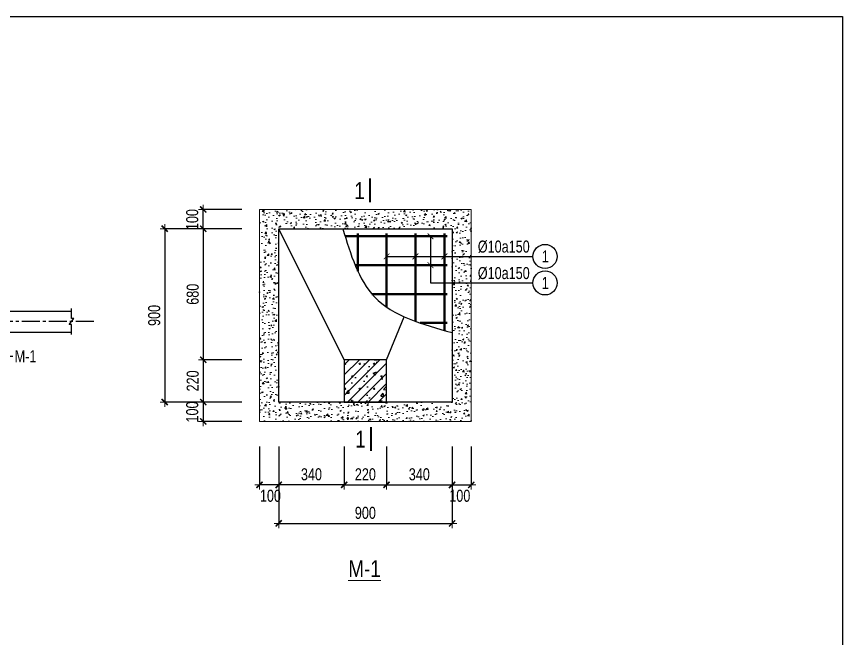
# Model space of a CAD drawing. Header units: millimetres. Extents: x 354914 to 384342, y 22525 to 116384.
# Drawn here: x 371620 to 380197, y 83955 to 90413 of the extents above; entities that cross this region are included whole.
import ezdxf
from ezdxf import colors
from ezdxf.entities.mleader import LeaderData, LeaderLine
from ezdxf.enums import TextEntityAlignment as Align
from ezdxf.math import Vec2, Vec3

# ---------------------------------------------------------------- set-up
doc = ezdxf.new("R2010")
doc.units = ezdxf.units.MM
doc.header["$LTSCALE"] = 250
doc.header["$MEASUREMENT"] = 0
doc.header["$PDMODE"] = 34
doc.header["$PDSIZE"] = 100
doc.linetypes.add('CENTER2', pattern=[1.125, 0.75, -0.125, 0.125, -0.125])
doc.layers.get('0').update_dxf_attribs({"lineweight": 20})
doc.layers.get('DEFPOINTS').update_dxf_attribs({"color": 6, "lineweight": 20})
for name, color, linetype in [('1', 1, 'Continuous'), ('CDC_01_AXIS', 160, 'CENTER2'), ('KCS_CHI', 1, 'Continuous'), ('KCS_COLUMN', 4, 'Continuous'), ('KCS_DIM', 1, 'Continuous'), ('KCS_HATCH_COL', 8, 'Continuous'), ('KCS_TEXT', 2, 'Continuous'), ('KCS_TEXT_TK', 2, 'Continuous')]:
    doc.layers.add(name, color=color, linetype=linetype)
for name, color, linetype, lineweight in [('CDC.02.DIM', 1, 'Continuous', 18), ('CDC.03.BORDER', 3, 'Continuous', 25), ('CDC.05.STEEL', 4, 'Continuous', 50), ('CDC.06.TEXT', 2, 'Continuous', 18), ('CDC.10.HATCH', 251, 'Continuous', 9), ('CDC.11.NOTE', 8, 'Continuous', 18)]:
    doc.layers.add(name, color=color, linetype=linetype, lineweight=lineweight)
doc.styles.add('1', font='arial.ttf', dxfattribs={"width": 0.75})
doc.styles.add('KCS_BIGTEXT', font='arial.ttf', dxfattribs={"width": 0.75})
doc.styles.add('KCS_SMTEXT', font='arial.ttf', dxfattribs={"width": 0.7})
doc.styles.add('SMTEXT', font='arial.ttf', dxfattribs={"width": 0.75})
doc.dimstyles.new('50X2', dxfattribs={"dimscale": 50, "dimtxt": 2.5, "dimasz": 0.008, "dimexe": 0, "dimexo": 0, "dimgap": 0.9, "dimtad": 1, "dimdec": 0, "dimlfac": 0.5, "dimzin": 13, "dimdsep": 46, "dimtxsty": '1', "dimblk1": 'CHEO', "dimblk2": 'CHEO', "dimsah": 1, "dimcen": 0, "dimclrd": 256, "dimclre": 256, "dimclrt": 3, "dimadec": 0, "dimazin": 0, "dimtfac": 1, "dimtdec": 0, "dimtix": 1, "dimtmove": 2, "dimatfit": 3, "dimldrblk": 'CHEO', "dimfxl": 8, "dimfxlon": 1, "dimtolj": 1, "dimtzin": 13, "dimarcsym": 0})
doc.dimstyles.new('KCS_DIM25', dxfattribs={"dimscale": 25, "dimtxt": 2.5, "dimasz": 1.6, "dimexe": 1.2, "dimexo": 0, "dimgap": 1, "dimtad": 1, "dimdec": 0, "dimzin": 0, "dimdsep": 46, "dimtxsty": 'KCS_SMTEXT', "dimblk": 'ARCHTICK', "dimcen": 0, "dimdle": 1, "dimclrd": 256, "dimclre": 256, "dimclrt": 2, "dimadec": 0, "dimazin": 0, "dimtfac": 1, "dimtdec": 0, "dimtix": 1, "dimtmove": 2, "dimatfit": 3, "dimfxl": 1, "dimtolj": 1, "dimtzin": 0, "dimarcsym": 0})

# ---------------------------------------------------------------- blocks, each defined once
blk = doc.blocks.new('CHEO')
at = {"layer": 'CDC.02.DIM'}
for points in [[(-121, 0), (121, 0)], [(0, 121), (0, -121)]]:
    blk.add_lwpolyline(points, dxfattribs=at)
at = {"layer": 'CDC.02.DIM', "const_width": 40}
blk.add_lwpolyline([(80, 80), (-80, -81)], dxfattribs=at)
blk = doc.blocks.new('*D21')
at = {"layer": 'CDC.02.DIM', "lineweight": -2, "ltscale": 2, "transparency": 16777216}
for p, q in [((373558.7, 88209.3), (373158.7, 88209.3)), ((373158.7, 88208.9), (373158.7, 86409.7)), ((373558.7, 86409.3), (373158.7, 86409.3))]:
    blk.add_line(p, q, dxfattribs=at)
at = {"layer": 'DEFPOINTS', "color": 0, "ltscale": 2, "transparency": 16777216}
for p in [(374242.5, 88209.3), (373158.7, 86409.3), (374242.5, 86409.3)]:
    blk.add_point(p, dxfattribs=at)
at = {"layer": 'CDC.02.DIM', "lineweight": -2, "ltscale": 2, "transparency": 16777216, "xscale": 0.4, "yscale": 0.4, "zscale": 0.4}
for p, rotation in [((373158.7, 88209.3), 90), ((373158.7, 86409.3), 270)]:
    blk.add_blockref('CHEO', p, dxfattribs=dict(at, rotation=rotation))
at = {"layer": 'CDC.02.DIM', "color": 3, "ltscale": 2, "transparency": 16777216, "insert": (373049.9, 87309.3), "char_height": 125, "attachment_point": 5, "rotation": 90, "style": '1'}
blk.add_mtext('\\A1;900', dxfattribs=at)
blk = doc.blocks.new('*D22')
at = {"layer": 'CDC.02.DIM', "lineweight": -2, "ltscale": 2, "transparency": 16777216}
for p, q in [((374342.5, 85549.8), (374342.5, 85149.8)), ((376142.5, 85549.8), (376142.5, 85149.8)), ((374342.9, 85149.8), (376142.1, 85149.8))]:
    blk.add_line(p, q, dxfattribs=at)
at = {"layer": 'DEFPOINTS', "color": 0, "ltscale": 2, "transparency": 16777216}
for p in [(374342.5, 86409.3), (376142.5, 86409.3), (376142.5, 85149.8)]:
    blk.add_point(p, dxfattribs=at)
at = {"layer": 'CDC.02.DIM', "lineweight": -2, "ltscale": 2, "transparency": 16777216, "xscale": 0.4, "yscale": 0.4, "zscale": 0.4, "rotation": 180}
blk.add_blockref('CHEO', (374342.5, 85149.8), dxfattribs=at)
at = {"layer": 'CDC.02.DIM', "lineweight": -2, "ltscale": 2, "transparency": 16777216, "xscale": 0.4, "yscale": 0.4, "zscale": 0.4}
blk.add_blockref('CHEO', (376142.5, 85149.8), dxfattribs=at)
at = {"layer": 'CDC.02.DIM', "color": 3, "ltscale": 2, "transparency": 16777216, "insert": (375242.5, 85258.6), "char_height": 125, "attachment_point": 5, "style": '1'}
blk.add_mtext('\\A1;900', dxfattribs=at)
blk = doc.blocks.new('*D23')
at = {"layer": 'CDC.02.DIM', "lineweight": -2, "ltscale": 2, "transparency": 16777216}
for p, q in [((373958.7, 88409.3), (373558.7, 88409.3)), ((373558.7, 88209.7), (373558.7, 88408.9)), ((373958.7, 88209.3), (373558.7, 88209.3))]:
    blk.add_line(p, q, dxfattribs=at)
at = {"layer": 'DEFPOINTS', "color": 0, "ltscale": 2, "transparency": 16777216}
for p in [(373558.7, 88409.3), (374142.5, 88409.3), (374242.5, 88209.3)]:
    blk.add_point(p, dxfattribs=at)
at = {"layer": 'CDC.02.DIM', "lineweight": -2, "ltscale": 2, "transparency": 16777216, "xscale": 0.4, "yscale": 0.4, "zscale": 0.4}
for p, rotation in [((373558.7, 88409.3), 90), ((373558.7, 88209.3), 270)]:
    blk.add_blockref('CHEO', p, dxfattribs=dict(at, rotation=rotation))
at = {"layer": 'CDC.02.DIM', "color": 3, "ltscale": 2, "transparency": 16777216, "insert": (373444.9, 88304.6), "char_height": 125, "attachment_point": 5, "rotation": 90, "style": '1'}
blk.add_mtext('\\A1;100', dxfattribs=at)
blk = doc.blocks.new('*D24')
at = {"layer": 'CDC.02.DIM', "lineweight": -2, "ltscale": 2, "transparency": 16777216}
for p, q in [((373958.7, 86409.3), (373558.7, 86409.3)), ((373558.7, 86408.9), (373558.7, 86209.7)), ((373958.7, 86209.3), (373558.7, 86209.3))]:
    blk.add_line(p, q, dxfattribs=at)
at = {"layer": 'DEFPOINTS', "color": 0, "ltscale": 2, "transparency": 16777216}
for p in [(374242.5, 86409.3), (373558.7, 86209.3), (374142.5, 86209.3)]:
    blk.add_point(p, dxfattribs=at)
at = {"layer": 'CDC.02.DIM', "lineweight": -2, "ltscale": 2, "transparency": 16777216, "xscale": 0.4, "yscale": 0.4, "zscale": 0.4}
for p, rotation in [((373558.7, 86409.3), 90), ((373558.7, 86209.3), 270)]:
    blk.add_blockref('CHEO', p, dxfattribs=dict(at, rotation=rotation))
at = {"layer": 'CDC.02.DIM', "color": 3, "ltscale": 2, "transparency": 16777216, "insert": (373444.9, 86306.7), "char_height": 125, "attachment_point": 5, "rotation": 90, "style": '1'}
blk.add_mtext('\\A1;100', dxfattribs=at)
blk = doc.blocks.new('*D25')
at = {"layer": 'CDC.02.DIM', "lineweight": -2, "ltscale": 2, "transparency": 16777216}
for p, q in [((374342.5, 85949.8), (374342.5, 85549.8)), ((375022.5, 85949.8), (375022.5, 85549.8)), ((375022.1, 85549.8), (374342.9, 85549.8))]:
    blk.add_line(p, q, dxfattribs=at)
at = {"layer": 'DEFPOINTS', "color": 0, "ltscale": 2, "transparency": 16777216}
for p in [(374342.5, 86409.3), (375022.5, 86409.3), (374342.5, 85549.8)]:
    blk.add_point(p, dxfattribs=at)
at = {"layer": 'CDC.02.DIM', "lineweight": -2, "ltscale": 2, "transparency": 16777216, "xscale": 0.4, "yscale": 0.4, "zscale": 0.4, "rotation": 180}
blk.add_blockref('CHEO', (374342.5, 85549.8), dxfattribs=at)
at = {"layer": 'CDC.02.DIM', "lineweight": -2, "ltscale": 2, "transparency": 16777216, "xscale": 0.4, "yscale": 0.4, "zscale": 0.4}
blk.add_blockref('CHEO', (375022.5, 85549.8), dxfattribs=at)
at = {"layer": 'CDC.02.DIM', "color": 3, "ltscale": 2, "transparency": 16777216, "insert": (374682.5, 85658.7), "char_height": 125, "attachment_point": 5, "style": '1'}
blk.add_mtext('\\A1;340', dxfattribs=at)
blk = doc.blocks.new('*D26')
at = {"layer": 'CDC.02.DIM', "lineweight": -2, "ltscale": 2, "transparency": 16777216}
for p, q in [((375022.5, 85949.8), (375022.5, 85549.8)), ((375462.5, 85949.8), (375462.5, 85549.8)), ((375022.9, 85549.8), (375462.1, 85549.8))]:
    blk.add_line(p, q, dxfattribs=at)
at = {"layer": 'DEFPOINTS', "color": 0, "ltscale": 2, "transparency": 16777216}
for p in [(375022.5, 86409.3), (375462.5, 86409.3), (375462.5, 85549.8)]:
    blk.add_point(p, dxfattribs=at)
at = {"layer": 'CDC.02.DIM', "lineweight": -2, "ltscale": 2, "transparency": 16777216, "xscale": 0.4, "yscale": 0.4, "zscale": 0.4, "rotation": 180}
blk.add_blockref('CHEO', (375022.5, 85549.8), dxfattribs=at)
at = {"layer": 'CDC.02.DIM', "lineweight": -2, "ltscale": 2, "transparency": 16777216, "xscale": 0.4, "yscale": 0.4, "zscale": 0.4}
blk.add_blockref('CHEO', (375462.5, 85549.8), dxfattribs=at)
at = {"layer": 'CDC.02.DIM', "color": 3, "ltscale": 2, "transparency": 16777216, "insert": (375242.5, 85658.6), "char_height": 125, "attachment_point": 5, "style": '1'}
blk.add_mtext('\\A1;220', dxfattribs=at)
blk = doc.blocks.new('*D27')
at = {"layer": 'CDC.02.DIM', "lineweight": -2, "ltscale": 2, "transparency": 16777216}
for p, q in [((375462.5, 85949.8), (375462.5, 85549.8)), ((376142.5, 85949.8), (376142.5, 85549.8)), ((375462.9, 85549.8), (376142.1, 85549.8))]:
    blk.add_line(p, q, dxfattribs=at)
at = {"layer": 'DEFPOINTS', "color": 0, "ltscale": 2, "transparency": 16777216}
for p in [(375462.5, 86409.3), (376142.5, 86409.3), (376142.5, 85549.8)]:
    blk.add_point(p, dxfattribs=at)
at = {"layer": 'CDC.02.DIM', "lineweight": -2, "ltscale": 2, "transparency": 16777216, "xscale": 0.4, "yscale": 0.4, "zscale": 0.4, "rotation": 180}
blk.add_blockref('CHEO', (375462.5, 85549.8), dxfattribs=at)
at = {"layer": 'CDC.02.DIM', "lineweight": -2, "ltscale": 2, "transparency": 16777216, "xscale": 0.4, "yscale": 0.4, "zscale": 0.4}
blk.add_blockref('CHEO', (376142.5, 85549.8), dxfattribs=at)
at = {"layer": 'CDC.02.DIM', "color": 3, "ltscale": 2, "transparency": 16777216, "insert": (375802.5, 85658.7), "char_height": 125, "attachment_point": 5, "style": '1'}
blk.add_mtext('\\A1;340', dxfattribs=at)
blk = doc.blocks.new('*D28')
at = {"layer": 'CDC.02.DIM', "lineweight": -2, "ltscale": 2, "transparency": 16777216}
for p, q in [((373958.7, 88209.3), (373558.7, 88209.3)), ((373558.7, 88208.9), (373558.7, 86849.7)), ((373958.7, 86849.3), (373558.7, 86849.3))]:
    blk.add_line(p, q, dxfattribs=at)
at = {"layer": 'DEFPOINTS', "color": 0, "ltscale": 2, "transparency": 16777216}
for p in [(374242.5, 88209.3), (373558.7, 86849.3), (375022.5, 86849.3)]:
    blk.add_point(p, dxfattribs=at)
at = {"layer": 'CDC.02.DIM', "lineweight": -2, "ltscale": 2, "transparency": 16777216, "xscale": 0.4, "yscale": 0.4, "zscale": 0.4}
for p, rotation in [((373558.7, 88209.3), 90), ((373558.7, 86849.3), 270)]:
    blk.add_blockref('CHEO', p, dxfattribs=dict(at, rotation=rotation))
at = {"layer": 'CDC.02.DIM', "color": 3, "ltscale": 2, "transparency": 16777216, "insert": (373449.9, 87529.3), "char_height": 125, "attachment_point": 5, "rotation": 90, "style": '1'}
blk.add_mtext('\\A1;680', dxfattribs=at)
blk = doc.blocks.new('*D29')
at = {"layer": 'CDC.02.DIM', "lineweight": -2, "ltscale": 2, "transparency": 16777216}
for p, q in [((373958.7, 86849.3), (373558.7, 86849.3)), ((373558.7, 86848.9), (373558.7, 86409.7)), ((373958.7, 86409.3), (373558.7, 86409.3))]:
    blk.add_line(p, q, dxfattribs=at)
at = {"layer": 'DEFPOINTS', "color": 0, "ltscale": 2, "transparency": 16777216}
for p in [(375022.5, 86849.3), (373558.7, 86409.3), (374342.5, 86409.3)]:
    blk.add_point(p, dxfattribs=at)
at = {"layer": 'CDC.02.DIM', "lineweight": -2, "ltscale": 2, "transparency": 16777216, "xscale": 0.4, "yscale": 0.4, "zscale": 0.4}
for p, rotation in [((373558.7, 86849.3), 90), ((373558.7, 86409.3), 270)]:
    blk.add_blockref('CHEO', p, dxfattribs=dict(at, rotation=rotation))
at = {"layer": 'CDC.02.DIM', "color": 3, "ltscale": 2, "transparency": 16777216, "insert": (373449.9, 86629.3), "char_height": 125, "attachment_point": 5, "rotation": 90, "style": '1'}
blk.add_mtext('\\A1;220', dxfattribs=at)
blk = doc.blocks.new('*D30')
at = {"layer": 'CDC.02.DIM', "lineweight": -2, "ltscale": 2, "transparency": 16777216}
for p, q in [((374142.5, 85949.8), (374142.5, 85549.8)), ((374342.5, 85949.8), (374342.5, 85549.8)), ((374342.1, 85549.8), (374142.9, 85549.8))]:
    blk.add_line(p, q, dxfattribs=at)
at = {"layer": 'DEFPOINTS', "color": 0, "ltscale": 2, "transparency": 16777216}
for p in [(374342.5, 86409.3), (374142.5, 86209.3), (374142.5, 85549.8)]:
    blk.add_point(p, dxfattribs=at)
at = {"layer": 'CDC.02.DIM', "lineweight": -2, "ltscale": 2, "transparency": 16777216, "xscale": 0.4, "yscale": 0.4, "zscale": 0.4, "rotation": 180}
blk.add_blockref('CHEO', (374142.5, 85549.8), dxfattribs=at)
at = {"layer": 'CDC.02.DIM', "lineweight": -2, "ltscale": 2, "transparency": 16777216, "xscale": 0.4, "yscale": 0.4, "zscale": 0.4}
blk.add_blockref('CHEO', (374342.5, 85549.8), dxfattribs=at)
at = {"layer": 'CDC.02.DIM', "color": 3, "ltscale": 2, "transparency": 16777216, "insert": (374256.5, 85436), "char_height": 125, "attachment_point": 5, "style": '1'}
blk.add_mtext('\\A1;100', dxfattribs=at)
blk = doc.blocks.new('*D31')
at = {"layer": 'CDC.02.DIM', "lineweight": -2, "ltscale": 2, "transparency": 16777216}
for p, q in [((376142.5, 85949.8), (376142.5, 85549.8)), ((376342.5, 85949.8), (376342.5, 85549.8)), ((376142.9, 85549.8), (376342.1, 85549.8))]:
    blk.add_line(p, q, dxfattribs=at)
at = {"layer": 'DEFPOINTS', "color": 0, "ltscale": 2, "transparency": 16777216}
for p in [(376142.5, 86409.3), (376342.5, 86209.3), (376342.5, 85549.8)]:
    blk.add_point(p, dxfattribs=at)
at = {"layer": 'CDC.02.DIM', "lineweight": -2, "ltscale": 2, "transparency": 16777216, "xscale": 0.4, "yscale": 0.4, "zscale": 0.4, "rotation": 180}
blk.add_blockref('CHEO', (376142.5, 85549.8), dxfattribs=at)
at = {"layer": 'CDC.02.DIM', "lineweight": -2, "ltscale": 2, "transparency": 16777216, "xscale": 0.4, "yscale": 0.4, "zscale": 0.4}
blk.add_blockref('CHEO', (376342.5, 85549.8), dxfattribs=at)
at = {"layer": 'CDC.02.DIM', "color": 3, "ltscale": 2, "transparency": 16777216, "insert": (376223.2, 85436), "char_height": 125, "attachment_point": 5, "style": '1'}
blk.add_mtext('\\A1;100', dxfattribs=at)
blk = doc.blocks.new('_ArchTick')
at = {"color": 0, "linetype": 'ByBlock', "const_width": 0.15}
blk.add_lwpolyline([(-0.5, -0.5), (0.5, 0.5)], dxfattribs=at)

msp = doc.modelspace()

# ---------------------------------------------------------------- hatches: boundary and pattern name
at = {"layer": 'CDC.10.HATCH', "ltscale": 2}
h = msp.add_hatch(dxfattribs=at)
h.set_pattern_fill('BTLOT', color=256, scale=20, style=0, pattern_type=2)
h.set_pattern_definition([(50, (95917.5, 172237.56), (143.452037, -12.550427), [15, -165]), (355, (95917.5, 172237.56), (-27.75027, 150.43843), [12, -132]), (100.451444, (95929.46, 172236.51), (115.70177, 137.888), [12.74804, -140.22842]), (46.1842, (95917.5, 172277.56), (213.44827, -33.10386), [22.5, -247.5]), (96.635635, (95935.3, 172274.8), (186.93239, 194.82372), [19.12207, -210.34275]), (351.18416, (95917.5, 172277.56), (186.93239, 194.82372), [18, -198]), (21, (95937.5, 172267.56), (119.38141, -80.52378), [15, -165]), (326, (95937.5, 172267.56), (48.66307, 145.03001), [12, -132]), (71.451445, (95947.45, 172260.85), (168.044475, 64.50623), [12.74804, -140.22842]), (37.5, (95917.503, 172237.56), (2.431971, 66.578771), [0, -130.4, 0, -134, 0, -132.5]), (7.5, (95917.5, 172237.56), (52.613907, 78.882342), [0, -76.4, 0, -127.4, 0, -50.5]), (327.5, (95872.903, 172237.56), (106.764487, -4.510974), [0, -50, 0, -156, 0, -207]), (317.5, (95852.9, 172237.56), (116.637234, 20.020996), [0, -65, 0, -103.6, 0, -147])])
h.paths.add_polyline_path([(376342.5, 88409.3), (374142.5, 88409.3), (374142.5, 86209.3), (376342.5, 86209.3)])
h.paths.add_polyline_path([(376142.5, 88209.3), (374342.5, 88209.3), (374342.5, 86409.3), (376142.5, 86409.3)], flags=16)
at = {"layer": 'KCS_HATCH_COL', "ltscale": 2}
h = msp.add_hatch(dxfattribs=at)
h.set_pattern_fill('BETONG', color=256, scale=50, style=0, pattern_type=2)
h.set_pattern_definition([(0, (303555.96, 141231.34), (0, 259.8076), [6.25, -143.75]), (0, (303555.96, 141242.16), (0, 259.8076), [6.25, -143.75]), (120, (303555.96, 141231.34), (-225, -129.9038), [6.25, -143.75]), (120, (303565.33, 141236.75), (-225, -129.9038), [6.25, -143.75]), (0, (303630.96, 141361.24), (0, 259.8076), [6.25, -143.75]), (0, (303630.96, 141372.07), (0, 259.8076), [6.25, -143.75]), (120, (303630.96, 141361.24), (-225, -129.9038), [6.25, -143.75]), (120, (303640.33, 141366.66), (-225, -129.9038), [6.25, -143.75]), (60, (303562.2, 141231.34), (-225, 129.9038), [6.25, -143.75]), (60, (303552.83, 141236.75), (-225, 129.9038), [6.25, -143.75]), (60, (303637.2, 141101.44), (-225, 129.9038), [6.25, -143.75]), (60, (303627.83, 141106.85), (-225, 129.9038), [6.25, -143.75]), (45, (303555.96, 141231.34), (-53.03301, 53.03301), []), (50, (303555.96, 141231.34), (358.6301, -31.3761), [37.5, -412.5]), (355, (303555.96, 141231.34), (-69.3757, 376.096), [30, -330]), (100.4514, (303585.84, 141228.72), (289.2547, 344.7198), [31.8701, -350.571]), (46.1842, (303555.96, 141331.34), (533.6205, -82.7595), [56.25, -618.75]), (96.6356, (303600.4, 141324.44), (467.3314, 487.059), [47.805, -525.8565]), (351.1842, (303555.96, 141331.34), (467.331, 487.0593), [45, -495]), (21, (303605.96, 141306.34), (298.4535, -201.3094), [37.5, -412.5]), (326, (303605.96, 141306.34), (121.6577, 362.575), [30, -330]), (71.4514, (303630.83, 141289.56), (420.1113, 161.2652), [31.8701, -350.571]), (37.5, (303555.96, 141231.34), (6.07993, 166.44693), [0, -326, 0, -335, 0, -331.25]), (7.5, (303555.96, 141231.34), (131.53477, 197.20586), [0, -191, 0, -318.5, 0, -126.25]), (327.5, (303444.46, 141231.34), (266.91122, -11.27744), [0, -125, 0, -390, 0, -517.5]), (317.5, (303394.46, 141231.34), (291.5931, 50.0525), [0, -162.5, 0, -259, 0, -367.5])])
h.paths.add_polyline_path([(375022.5, 86849.3), (375462.5, 86849.3), (375462.5, 86409.3), (375022.5, 86409.3)])

# ---------------------------------------------------------------- linework, layer by layer
at = {"color": 0, "linetype": 'ByBlock', "ltscale": 2, "const_width": 20.2}
for points in [[(375290.9, 88732.4), (375290.9, 88482.4)], [(375300.9, 86150.8), (375300.9, 85900.8)]]:
    msp.add_lwpolyline(points, dxfattribs=at)
at = {"layer": '1'}
msp.add_lwpolyline([(354913.8, 90413.1), (380197, 90413.1), (380197, 75667.8), (354913.8, 75667.8)], close=True, dxfattribs=at)
at = {"layer": 'CDC.03.BORDER', "ltscale": 2}
for p, q in [((374342.5, 88209.3), (376142.5, 88209.3)), ((374342.5, 86409.3), (374342.5, 88209.3)), ((375022.5, 86849.3), (374342.5, 88209.3)), ((376142.5, 88209.3), (376142.5, 86409.3)), ((371082.1, 87355.2), (372191.6, 87355.2)), ((375462.5, 86849.3), (375645.3, 87295.4)), ((371082.1, 87135.2), (372191.6, 87135.2)), ((376142.5, 86409.3), (374342.5, 86409.3))]:
    msp.add_line(p, q, dxfattribs=at)
msp.add_spline([(375009, 88209.3), (375337.1, 87501.9), (376142.5, 87131.2)], degree=3, dxfattribs=at)
at = {"layer": 'CDC.05.STEEL', "ltscale": 2}
for p, q in [((375032.7, 88130.8), (376092.5, 88130.8)), ((375162.5, 88160.8), (375162.5, 87770.2)), ((375462.5, 88160.8), (375462.5, 87396.3)), ((375762.5, 88160.8), (375762.5, 87247.7)), ((376062.5, 88160.8), (376062.5, 87153.4)), ((375136.1, 87830.8), (376092.5, 87830.8)), ((375311, 87530.8), (376092.5, 87530.8)), ((375809.9, 87230.8), (376092.5, 87230.8))]:
    msp.add_line(p, q, dxfattribs=at)
at = {"layer": 'CDC.11.NOTE', "ltscale": 2}
msp.add_lwpolyline([(374142.5, 88409.3), (376342.5, 88409.3), (376342.5, 86209.3), (374142.5, 86209.3)], close=True, dxfattribs=at)
at = {"layer": 'CDC_01_AXIS'}
msp.add_line((372423.8, 87245.2), (357415.4, 87245.2), dxfattribs=at)
at = {"layer": 'KCS_CHI', "ltscale": 2}
msp.add_lwpolyline([(372191.6, 87110.2), (372191.6, 87213.9), (372166.6, 87213.9), (372216.6, 87276.4), (372191.6, 87276.4), (372191.6, 87380.2)], dxfattribs=at)
at = {"layer": 'KCS_COLUMN', "ltscale": 2}
msp.add_lwpolyline([(375022.5, 86849.3), (375022.5, 86409.3), (375462.5, 86409.3), (375462.5, 86849.3), (375022.5, 86849.3)], dxfattribs=at)
at = {"layer": 'KCS_TEXT_TK', "color": 1, "ltscale": 2}
for centre in [(377108.1, 87921.8), (377108.1, 87646.7)]:
    msp.add_circle(centre, 125, dxfattribs=at)

# ---------------------------------------------------------------- block references
at = {"layer": 'KCS_DIM', "ltscale": 2, "yscale": 60, "zscale": 60, "rotation": 180}
for p, xscale in [((375762.5, 87921.8), 60), ((376062.5, 87921.8), 60), ((375918.8, 87830.8), -60)]:
    msp.add_blockref('_ArchTick', p, dxfattribs=dict(at, xscale=xscale))

# ---------------------------------------------------------------- texts
at = {"layer": 'CDC.06.TEXT', "color": 4, "ltscale": 2, "style": 'KCS_BIGTEXT', "width": 0.8}
for p in [(375236.4, 88518.1), (375246.4, 85936.5)]:
    msp.add_text('1', height=175, dxfattribs=at).set_placement(p, align=Align.RIGHT)
msp.add_text('%%UM-1', height=175, dxfattribs=at).set_placement((375233.9, 84592.7), align=Align.CENTER)
at = {"layer": 'KCS_TEXT', "ltscale": 2, "style": 'KCS_SMTEXT', "width": 0.75}
for p in [(376410.1, 87961.8), (376410.1, 87686.7)]:
    msp.add_text('%%C10a150', height=125, dxfattribs=at).set_placement(p)
at = {"layer": 'KCS_TEXT_TK', "ltscale": 2, "style": 'KCS_SMTEXT', "width": 0.75}
for p in [(377111.2, 87921.8), (377111.2, 87646.7)]:
    msp.add_text('1', height=125, dxfattribs=at).set_placement(p, align=Align.MIDDLE_CENTER)

# ---------------------------------------------------------------- dimensions: what is measured, and where the dimension line sits
at = {"layer": 'CDC.02.DIM', "ltscale": 2}
for base, p1, p2, picture, middle in [((373558.7, 88409.3), (374242.5, 88209.3), (374142.5, 88409.3), '*D23', (373444.9, 88304.6)), ((373558.7, 86209.3), (374242.5, 86409.3), (374142.5, 86209.3), '*D24', (373444.9, 86306.7))]:
    dim = msp.add_linear_dim(base=base, p1=p1, p2=p2, angle=270, dimstyle='50X2', dxfattribs=at)
    dim.commit()
    dim.dimension.update_dxf_attribs({"geometry": picture, "text_midpoint": middle, "dimtype": 128})
for base, p1, p2, picture, middle in [((373158.7, 86409.3), (374242.5, 88209.3), (374242.5, 86409.3), '*D21', (373049.9, 87309.3)), ((373558.7, 86849.3), (374242.5, 88209.3), (375022.5, 86849.3), '*D28', (373449.9, 87529.3)), ((373558.7, 86409.3), (375022.5, 86849.3), (374342.5, 86409.3), '*D29', (373449.9, 86629.3))]:
    dim = msp.add_linear_dim(base=base, p1=p1, p2=p2, angle=270, dimstyle='50X2', dxfattribs=at)
    dim.commit()
    dim.dimension.update_dxf_attribs({"geometry": picture, "text_midpoint": middle})
for base, p1, p2, picture, middle in [((374142.5, 85549.8), (374342.5, 86409.3), (374142.5, 86209.3), '*D30', (374256.5, 85436)), ((376342.5, 85549.8), (376142.5, 86409.3), (376342.5, 86209.3), '*D31', (376223.2, 85436))]:
    dim = msp.add_linear_dim(base=base, p1=p1, p2=p2, dimstyle='50X2', dxfattribs=at)
    dim.commit()
    dim.dimension.update_dxf_attribs({"geometry": picture, "text_midpoint": middle, "dimtype": 128})
for base, p1, p2, picture, middle in [((376142.5, 85149.8), (374342.5, 86409.3), (376142.5, 86409.3), '*D22', (375242.5, 85258.6)), ((374342.5, 85549.8), (375022.5, 86409.3), (374342.5, 86409.3), '*D25', (374682.5, 85658.7)), ((375462.5, 85549.8), (375022.5, 86409.3), (375462.5, 86409.3), '*D26', (375242.5, 85658.6)), ((376142.5, 85549.8), (375462.5, 86409.3), (376142.5, 86409.3), '*D27', (375802.5, 85658.7))]:
    dim = msp.add_linear_dim(base=base, p1=p1, p2=p2, dimstyle='50X2', dxfattribs=at)
    dim.commit()
    dim.dimension.update_dxf_attribs({"geometry": picture, "text_midpoint": middle})

# ---------------------------------------------------------------- leaders
at = {"layer": 'CDC.03.BORDER', "ltscale": 2}
ml = msp.add_multileader_mtext('Standard', dxfattribs=at)
ml.set_content('M-1', color=2, style='SMTEXT')
ml.set_leader_properties(color=8)
ml.build(insert=Vec2(0, 0))
ml.multileader.update_dxf_attribs({"text_left_attachment_type": 2, "text_right_attachment_type": 2, "dogleg_length": 0.1, "arrow_head_size": 100, "scale": 1000})
ctx = ml.context
ctx.base_point, ctx.scale, ctx.char_height, ctx.arrow_head_size, ctx.landing_gap_size, ctx.plane_origin = Vec3(371581.1, 86884.8), 1000, 125, 100, 20, Vec3(370096.6, 87923.4)
ctx.left_attachment, ctx.right_attachment = 2, 2
notes = []
notes.append((ctx, [(0, (1, 1, 0), (371481.1, 86884.8), (1, 0), 100, [(0, [(371319.6, 87135.2)], 0, [])])]))
ctx.mtext.insert, ctx.mtext.flow_direction = Vec3(371601.1, 86947.6), 5
at = {"layer": 'KCS_DIM', "ltscale": 2}
for points, override in [([(375918.8, 88130.8), (375918.8, 87646.7), (376983.1, 87646.7)], {"dimscale": 50, "dimasz": 1.2, "dimtad": 0, "dimclrd": 1, "dimclre": 1, "dimldrblk": 'ArchTick', "dimfxl": 0}), ([(375462.5, 87921.8), (376983.1, 87921.8)], {"dimscale": 50, "dimasz": 1.2, "dimgap": 1, "dimtad": 0, "dimclrd": 1, "dimclre": 1, "dimldrblk": 'ArchTick', "dimfxl": 0})]:
    msp.add_leader(points, dimstyle='KCS_DIM25', override=override, dxfattribs=at)
for ctx, leaders in notes:
    for number, flags, end, landing, length, lines in leaders:
        leader = LeaderData()
        leader.index, (leader.has_last_leader_line, leader.has_dogleg_vector, leader.attachment_direction) = number, flags
        leader.last_leader_point, leader.dogleg_vector, leader.dogleg_length = Vec3(end), Vec3(landing), length
        for number, points, colour, breaks in lines:
            line = LeaderLine()
            line.index, line.vertices, line.color, line.breaks = number, Vec3.list(points), colors.encode_raw_color(colour), breaks
            leader.lines.append(line)
        ctx.leaders.append(leader)

doc.saveas('drawing.dxf')
